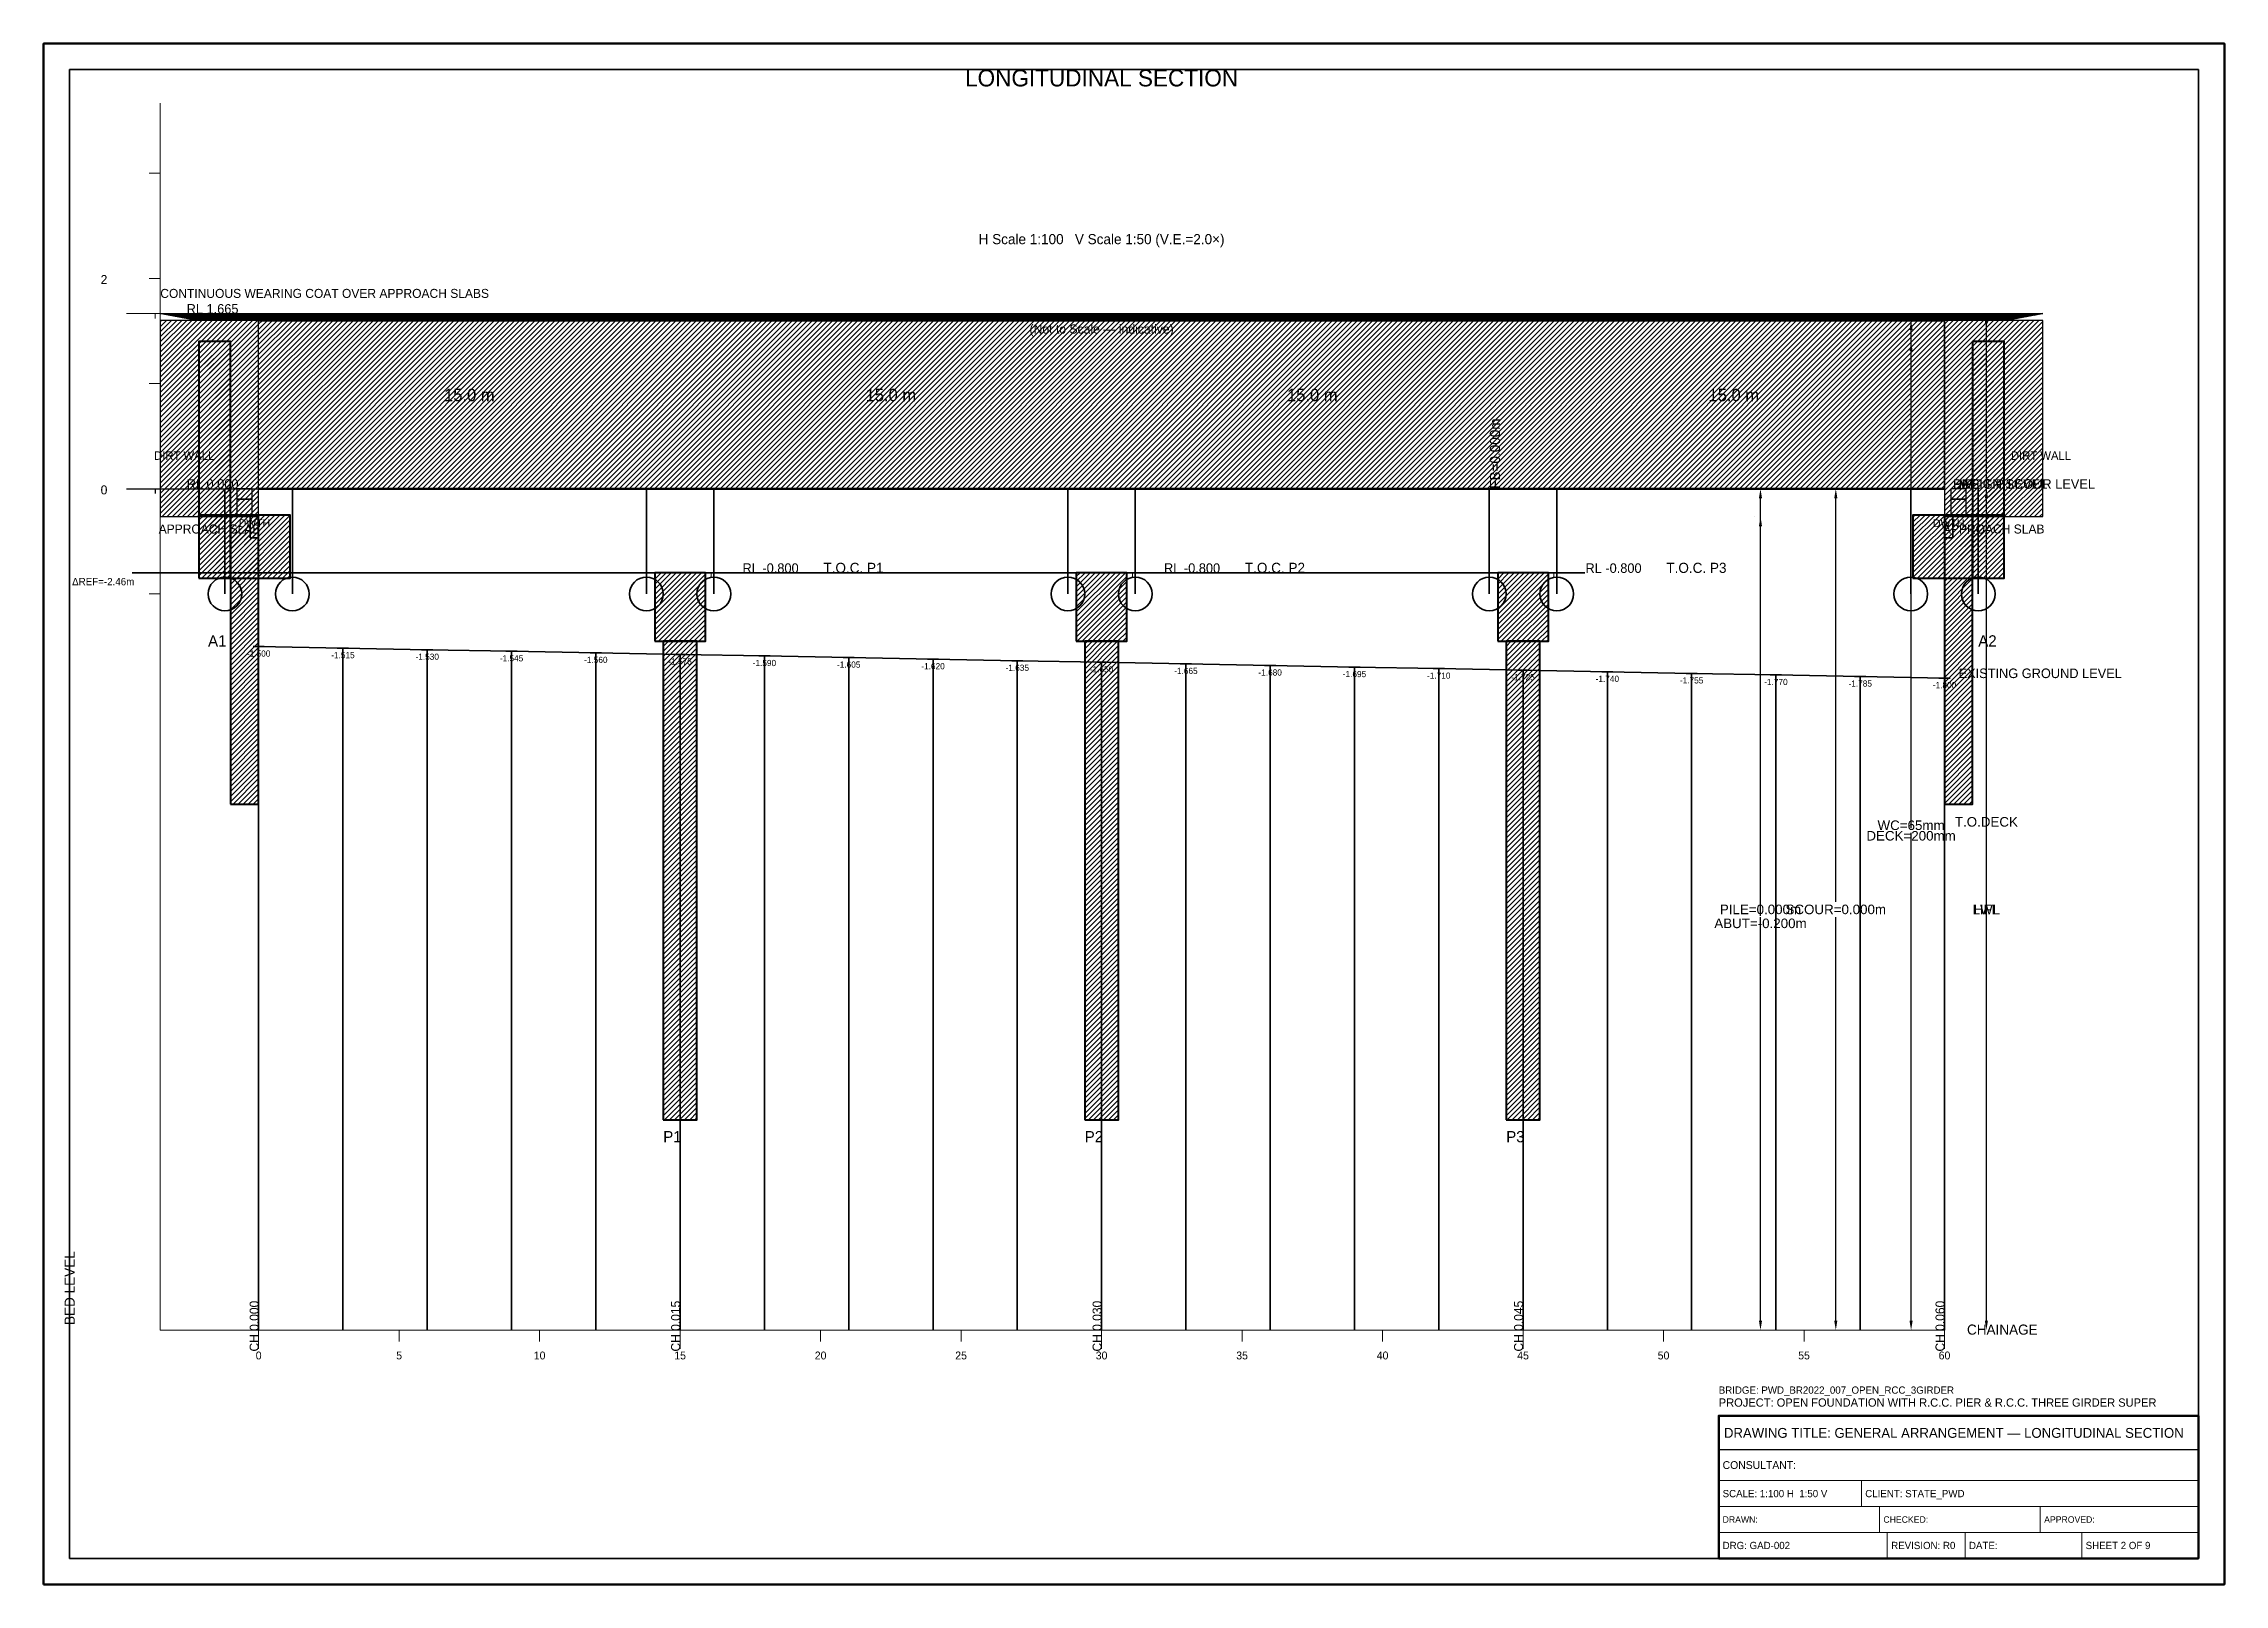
# Model space of a CAD drawing. Header units: metres. Extents: x 0 to 841, y 0 to 594.
import ezdxf
from ezdxf.enums import TextEntityAlignment as Align

# ---------------------------------------------------------------- set-up
doc = ezdxf.new("R2010")
doc.units = ezdxf.units.M
doc.linetypes.add('DASHED', pattern=[0.5, 0.375, -0.125])
doc.linetypes.add('DASHED2', pattern=[0.25, 0.1875, -0.0625])
for name, color, linetype, lineweight in [('ABUT-PROF', 4, 'Continuous', 50), ('BORDER-INNER', 7, 'Continuous', 35), ('BORDER-OUTER', 7, 'Continuous', 70), ('CIVIL-CHAINAGE', 7, 'Continuous', 18), ('CIVIL-GROUND', 3, 'Continuous', 35), ('CIVIL-HFL', 5, 'DASHED', 25), ('CIVIL-LWL', 4, 'DASHED', 18), ('CIVIL-ROAD', 7, 'Continuous', 25), ('CIVIL-SCOUR', 1, 'DASHED2', 18), ('DIM-CHAINAGE', 3, 'Continuous', 18), ('DIM-LEVEL', 3, 'Continuous', 18), ('DIM-LINEAR', 3, 'Continuous', 18), ('FOUND-PILE', 4, 'Continuous', 35), ('STRUC-HATCHING', 8, 'Continuous', 18), ('STRUC-SECTION', 2, 'Continuous', 35), ('SUB-ABUT', 3, 'Continuous', 35), ('SUB-BEARING', 5, 'Continuous', 25), ('SUB-DIRT-WALL', 3, 'Continuous', 35), ('SUB-PIER', 2, 'Continuous', 35), ('SUPER-DECK', 2, 'Continuous', 50), ('SUPER-WEARING', 8, 'Continuous', 25), ('TEXT-GENERAL', 7, 'Continuous', 18), ('TEXT-HEADER', 7, 'Continuous', 25), ('TEXT-LEVEL', 5, 'Continuous', 18), ('TEXT-SPEC', 7, 'Continuous', 13), ('TEXT-TITLE', 7, 'Continuous', 25), ('TITLEBLK-BOX', 7, 'Continuous', 50), ('TITLEBLK-TEXT', 7, 'Continuous', 18)]:
    doc.layers.add(name, color=color, linetype=linetype, lineweight=lineweight)
doc.styles.add('BRIDGE_STD', font='Arial.ttf')
doc.dimstyles.new('pmb100', dxfattribs={"dimtxt": 2.5, "dimasz": 0.9375, "dimexe": 2.5, "dimexo": 2.5, "dimtad": 0, "dimtih": 1, "dimdec": 0, "dimtxsty": 'BRIDGE_STD', "dimcen": 2.5, "dimazin": 3, "dimtfac": 1, "dimtmove": 0, "dimatfit": 3})

msp = doc.modelspace()

# ---------------------------------------------------------------- hatches: boundary and pattern name
at = {"layer": 'STRUC-HATCHING'}
h = msp.add_hatch(dxfattribs=at)
h.set_pattern_fill('ANSI31', scale=0.433433)
h.paths.add_polyline_path([(45, 411.64), (82.93, 411.64), (82.93, 487.27), (45, 487.27)])
h = msp.add_hatch(dxfattribs=at)
h.set_pattern_fill('ANSI31', scale=0.433433)
h.paths.add_polyline_path([(82.93, 422.39), (733.07, 422.39), (733.07, 487.27), (82.93, 487.27)])
h = msp.add_hatch(dxfattribs=at)
h.set_pattern_fill('ANSI31', scale=0.433433)
h.paths.add_polyline_path([(733.07, 411.64), (771, 411.64), (771, 487.27), (733.07, 487.27)])
h = msp.add_hatch(dxfattribs=at)
h.set_pattern_fill('ANSI31', scale=0.433433)
h.paths.add_polyline_path([(59.92, 387.92), (72.09, 387.92), (72.09, 479.16), (59.92, 479.16)])
h = msp.add_hatch(dxfattribs=at)
h.set_pattern_fill('ANSI31', scale=0.433433)
h.paths.add_polyline_path([(743.91, 387.92), (756.08, 387.92), (756.08, 479.16), (743.91, 479.16)])
h = msp.add_hatch(dxfattribs=at)
h.set_pattern_fill('ANSI31', scale=0.433433)
h.paths.add_polyline_path([(59.92, 387.92), (95.09, 387.92), (95.09, 412.25), (59.92, 412.25)])
h = msp.add_hatch(dxfattribs=at)
h.set_pattern_fill('ANSI31', scale=0.433433)
h.paths.add_polyline_path([(72.09, 300.74), (82.93, 300.74), (82.93, 412.25), (72.09, 412.25)])
h = msp.add_hatch(dxfattribs=at)
h.set_pattern_fill('ANSI31', scale=0.433433)
h.paths.add_polyline_path([(720.91, 387.92), (756.08, 387.92), (756.08, 412.25), (720.91, 412.25)])
h = msp.add_hatch(dxfattribs=at)
h.set_pattern_fill('ANSI31', scale=0.433433)
h.paths.add_polyline_path([(733.07, 300.74), (743.91, 300.74), (743.91, 412.25), (733.07, 412.25)])
h = msp.add_hatch(dxfattribs=at)
h.set_pattern_fill('ANSI31', scale=0.433433)
h.paths.add_polyline_path([(235.71, 363.59), (255.21, 363.59), (255.21, 389.95), (235.71, 389.95)])
h = msp.add_hatch(dxfattribs=at)
h.set_pattern_fill('ANSI31', scale=0.433433)
h.paths.add_polyline_path([(398.25, 363.59), (417.75, 363.59), (417.75, 389.95), (398.25, 389.95)])
h = msp.add_hatch(dxfattribs=at)
h.set_pattern_fill('ANSI31', scale=0.433433)
h.paths.add_polyline_path([(560.79, 363.59), (580.29, 363.59), (580.29, 389.95), (560.79, 389.95)])
h = msp.add_hatch(dxfattribs=at)
h.set_pattern_fill('ANSI31', scale=0.433433)
h.paths.add_polyline_path([(238.96, 179.1), (251.96, 179.1), (251.96, 363.59), (238.96, 363.59)])
h = msp.add_hatch(dxfattribs=at)
h.set_pattern_fill('ANSI31', scale=0.433433)
h.paths.add_polyline_path([(401.5, 179.1), (414.5, 179.1), (414.5, 363.59), (401.5, 363.59)])
h = msp.add_hatch(dxfattribs=at)
h.set_pattern_fill('ANSI31', scale=0.433433)
h.paths.add_polyline_path([(564.04, 179.1), (577.04, 179.1), (577.04, 363.59), (564.04, 363.59)])
at = {"layer": 'SUPER-WEARING'}
h = msp.add_hatch(dxfattribs=at)
h.set_pattern_fill('SOLID')
h.paths.add_polyline_path([(45, 489.9), (771, 489.9), (756.91, 487.27), (59.09, 487.27)])

# ---------------------------------------------------------------- linework, layer by layer
at = {"layer": 'ABUT-PROF', "lineweight": 35}
for points in [[(79.67, 403.53), (82.93, 403.53), (82.93, 411.64), (79.67, 411.64), (79.67, 403.53)], [(733.07, 403.53), (736.33, 403.53), (736.33, 411.64), (733.07, 411.64), (733.07, 403.53)]]:
    msp.add_lwpolyline(points, dxfattribs=at)
at = {"layer": 'BORDER-INNER'}
msp.add_lwpolyline([(10, 10), (831, 10), (831, 584), (10, 584), (10, 10)], dxfattribs=at)
at = {"layer": 'BORDER-OUTER'}
msp.add_lwpolyline([(0, 0), (841, 0), (841, 594), (0, 594), (0, 0)], dxfattribs=at)
at = {"layer": 'CIVIL-CHAINAGE'}
for p, q in [((45, 98), (733.07, 98)), ((82.93, 98), (82.93, 93.67)), ((82.93, 96), (82.93, 90.8)), ((137.1, 98), (137.1, 93.67)), ((191.28, 98), (191.28, 93.67)), ((245.46, 98), (245.46, 93.67)), ((245.46, 96), (245.46, 90.8)), ((299.64, 98), (299.64, 93.67)), ((353.82, 98), (353.82, 93.67)), ((408, 98), (408, 93.67)), ((408, 96), (408, 90.8)), ((462.18, 98), (462.18, 93.67)), ((516.36, 98), (516.36, 93.67)), ((570.54, 98), (570.54, 93.67)), ((570.54, 96), (570.54, 90.8)), ((624.72, 98), (624.72, 93.67)), ((678.9, 98), (678.9, 93.67)), ((733.07, 98), (733.07, 93.67)), ((733.07, 96), (733.07, 90.8))]:
    msp.add_line(p, q, dxfattribs=at)
at = {"layer": 'CIVIL-GROUND', "color": 3}
for p, q in [((80.76, 361.57), (85.09, 361.57)), ((113.27, 360.96), (117.6, 360.96)), ((145.77, 360.35), (150.11, 360.35)), ((178.28, 359.74), (182.61, 359.74)), ((210.79, 359.13), (215.12, 359.13)), ((243.3, 358.53), (247.63, 358.53)), ((275.8, 357.92), (280.14, 357.92)), ((308.31, 357.31), (312.64, 357.31)), ((340.82, 356.7), (345.15, 356.7)), ((373.33, 356.09), (377.66, 356.09)), ((405.83, 355.48), (410.17, 355.48)), ((438.34, 354.88), (442.67, 354.88)), ((470.85, 354.27), (475.18, 354.27)), ((503.36, 353.66), (507.69, 353.66)), ((535.86, 353.05), (540.2, 353.05)), ((568.37, 352.44), (572.7, 352.44)), ((600.88, 351.83), (605.21, 351.83)), ((633.39, 351.23), (637.72, 351.23)), ((665.89, 350.62), (670.23, 350.62)), ((698.4, 350.01), (702.73, 350.01)), ((730.91, 349.4), (735.24, 349.4))]:
    msp.add_line(p, q, dxfattribs=at)
at = {"layer": 'CIVIL-GROUND', "color": 8, "linetype": 'DASHED2'}
for p, q in [((82.93, 361.57), (82.93, 98)), ((115.43, 360.96), (115.43, 98)), ((147.94, 360.35), (147.94, 98)), ((180.45, 359.74), (180.45, 98)), ((212.96, 359.13), (212.96, 98)), ((245.46, 358.53), (245.46, 98)), ((277.97, 357.92), (277.97, 98)), ((310.48, 357.31), (310.48, 98)), ((342.99, 356.7), (342.99, 98)), ((375.49, 356.09), (375.49, 98)), ((408, 355.48), (408, 98)), ((440.51, 354.88), (440.51, 98)), ((473.01, 354.27), (473.01, 98)), ((505.52, 353.66), (505.52, 98)), ((538.03, 353.05), (538.03, 98)), ((570.54, 352.44), (570.54, 98)), ((603.04, 351.83), (603.04, 98)), ((635.55, 351.23), (635.55, 98)), ((668.06, 350.62), (668.06, 98)), ((700.57, 350.01), (700.57, 98)), ((733.07, 349.4), (733.07, 98))]:
    msp.add_line(p, q, dxfattribs=at)
at = {"layer": 'CIVIL-GROUND', "color": 3}
msp.add_lwpolyline([(82.93, 361.57), (115.43, 360.96), (147.94, 360.35), (180.45, 359.74), (212.96, 359.13), (245.46, 358.53), (277.97, 357.92), (310.48, 357.31), (342.99, 356.7), (375.49, 356.09), (408, 355.48), (440.51, 354.88), (473.01, 354.27), (505.52, 353.66), (538.03, 353.05), (570.54, 352.44), (603.04, 351.83), (635.55, 351.23), (668.06, 350.62), (700.57, 350.01), (733.07, 349.4)], dxfattribs=at)
at = {"layer": 'CIVIL-HFL'}
for p, q in [((31.95, 422.39), (54.05, 422.39)), ((43, 422.39), (43, 420.55))]:
    msp.add_line(p, q, dxfattribs=at)
at = {"layer": 'CIVIL-HFL', "color": 5}
msp.add_line((45, 422.39), (733.07, 422.39), dxfattribs=at)
at = {"layer": 'CIVIL-LWL'}
for p, q in [((31.95, 422.39), (54.05, 422.39)), ((43, 422.39), (43, 420.55))]:
    msp.add_line(p, q, dxfattribs=at)
at = {"layer": 'CIVIL-LWL', "color": 4}
msp.add_line((45, 422.39), (733.07, 422.39), dxfattribs=at)
at = {"layer": 'CIVIL-ROAD', "lineweight": 25}
for points in [[(45, 411.64), (82.93, 411.64), (82.93, 487.27), (45, 487.27), (45, 411.64)], [(733.07, 411.64), (771, 411.64), (771, 487.27), (733.07, 487.27), (733.07, 411.64)]]:
    msp.add_lwpolyline(points, dxfattribs=at)
at = {"layer": 'CIVIL-SCOUR'}
for p, q in [((31.95, 422.39), (54.05, 422.39)), ((43, 422.39), (43, 420.55))]:
    msp.add_line(p, q, dxfattribs=at)
at = {"layer": 'CIVIL-SCOUR', "color": 1}
msp.add_line((45, 422.39), (733.07, 422.39), dxfattribs=at)
at = {"layer": 'DIM-LEVEL'}
for p, q in [((45, 98), (45, 571)), ((40.67, 544.04), (45, 544.04)), ((40.67, 503.49), (45, 503.49)), ((31.95, 489.9), (54.05, 489.9)), ((43, 489.9), (43, 488.06)), ((40.67, 462.94), (45, 462.94)), ((31.95, 422.39), (54.05, 422.39)), ((31.95, 422.39), (54.05, 422.39)), ((36.33, 422.39), (45, 422.39)), ((43, 422.39), (43, 420.55)), ((43, 422.39), (43, 420.55)), ((246.33, 389.95), (268.43, 389.95)), ((257.38, 389.95), (257.38, 388.11)), ((408.87, 389.95), (430.97, 389.95)), ((419.92, 389.95), (419.92, 388.11)), ((571.4, 389.95), (593.51, 389.95)), ((582.46, 389.95), (582.46, 388.11)), ((40.67, 381.84), (45, 381.84))]:
    msp.add_line(p, q, dxfattribs=at)
at = {"layer": 'DIM-LINEAR'}
for p, q in [((538.03, 422.39), (559.7, 422.39)), ((538.03, 422.39), (559.7, 422.39)), ((556.58, 422.39), (562.82, 422.39)), ((556.58, 422.39), (562.82, 422.39))]:
    msp.add_line(p, q, dxfattribs=at)
at = {"layer": 'FOUND-PILE', "lineweight": 35}
for p, q in [((69.92, 381.84), (69.92, 422.39)), ((95.93, 381.84), (95.93, 422.39)), ((232.46, 381.84), (232.46, 422.39)), ((258.47, 381.84), (258.47, 422.39)), ((395, 381.84), (395, 422.39)), ((421, 381.84), (421, 422.39)), ((557.53, 381.84), (557.53, 422.39)), ((583.54, 381.84), (583.54, 422.39)), ((720.07, 381.84), (720.07, 422.39)), ((746.08, 381.84), (746.08, 422.39))]:
    msp.add_line(p, q, dxfattribs=at)
at = {"layer": 'FOUND-PILE'}
for centre in [(69.92, 381.84), (95.93, 381.84), (232.46, 381.84), (258.47, 381.84), (395, 381.84), (421, 381.84), (557.53, 381.84), (583.54, 381.84), (720.07, 381.84), (746.08, 381.84)]:
    msp.add_circle(centre, 6.5, dxfattribs=at)
at = {"layer": 'STRUC-SECTION', "color": 8, "linetype": 'DASHED'}
for p in [(269.3, 389.95), (431.84, 389.95), (594.38, 389.95)]:
    msp.add_line(p, (34.16, 389.95), dxfattribs=at)
at = {"layer": 'SUB-ABUT', "lineweight": 40}
for points in [[(59.92, 387.92), (95.09, 387.92), (95.09, 412.25), (59.92, 412.25), (59.92, 387.92)], [(72.09, 300.74), (82.93, 300.74), (82.93, 412.25), (72.09, 412.25), (72.09, 300.74)], [(720.91, 387.92), (756.08, 387.92), (756.08, 412.25), (720.91, 412.25), (720.91, 387.92)], [(733.07, 300.74), (743.91, 300.74), (743.91, 412.25), (733.07, 412.25), (733.07, 300.74)]]:
    msp.add_lwpolyline(points, dxfattribs=at)
at = {"layer": 'SUB-ABUT', "lineweight": 30}
for points in [[(74.53, 412.25), (80.49, 412.25), (80.49, 418.33), (74.53, 418.33), (74.53, 412.25)], [(735.51, 412.25), (741.47, 412.25), (741.47, 418.33), (735.51, 418.33), (735.51, 412.25)]]:
    msp.add_lwpolyline(points, dxfattribs=at)
at = {"layer": 'SUB-BEARING', "lineweight": 30}
for points in [[(74.53, 418.33), (80.49, 418.33), (80.49, 422.39), (74.53, 422.39), (74.53, 418.33)], [(735.51, 418.33), (741.47, 418.33), (741.47, 422.39), (735.51, 422.39), (735.51, 418.33)]]:
    msp.add_lwpolyline(points, dxfattribs=at)
at = {"layer": 'SUB-DIRT-WALL', "lineweight": 40}
for points in [[(59.92, 387.92), (72.09, 387.92), (72.09, 479.16), (59.92, 479.16), (59.92, 387.92)], [(743.91, 387.92), (756.08, 387.92), (756.08, 479.16), (743.91, 479.16), (743.91, 387.92)]]:
    msp.add_lwpolyline(points, dxfattribs=at)
at = {"layer": 'SUB-PIER', "lineweight": 40}
for points in [[(235.71, 363.59), (255.21, 363.59), (255.21, 389.95), (235.71, 389.95), (235.71, 363.59)], [(398.25, 363.59), (417.75, 363.59), (417.75, 389.95), (398.25, 389.95), (398.25, 363.59)], [(560.79, 363.59), (580.29, 363.59), (580.29, 389.95), (560.79, 389.95), (560.79, 363.59)], [(238.96, 179.1), (251.96, 179.1), (251.96, 363.59), (238.96, 363.59), (238.96, 179.1)], [(401.5, 179.1), (414.5, 179.1), (414.5, 363.59), (401.5, 363.59), (401.5, 179.1)], [(564.04, 179.1), (577.04, 179.1), (577.04, 363.59), (564.04, 363.59), (564.04, 179.1)]]:
    msp.add_lwpolyline(points, dxfattribs=at)
at = {"layer": 'SUPER-DECK'}
for p, q in [((82.93, 487.27), (733.07, 487.27)), ((82.93, 422.39), (733.07, 422.39))]:
    msp.add_line(p, q, dxfattribs=at)
at = {"layer": 'SUPER-DECK', "lineweight": 25}
for p, q in [((82.93, 422.39), (82.93, 487.27)), ((733.07, 422.39), (733.07, 487.27))]:
    msp.add_line(p, q, dxfattribs=at)
at = {"layer": 'SUPER-WEARING', "lineweight": 25}
msp.add_lwpolyline([(45, 489.9), (771, 489.9), (756.91, 487.27), (59.09, 487.27), (45, 489.9)], dxfattribs=at)
at = {"layer": 'TITLEBLK-BOX', "lineweight": 50}
msp.add_lwpolyline([(646, 10), (831, 10), (831, 65), (646, 65), (646, 10)], dxfattribs=at)
at = {"layer": 'TITLEBLK-BOX', "lineweight": 30}
msp.add_lwpolyline([(646, 52), (831, 52), (831, 65), (646, 65), (646, 52)], dxfattribs=at)
at = {"layer": 'TITLEBLK-BOX', "lineweight": 18}
for points in [[(646, 40), (831, 40), (831, 52), (646, 52), (646, 40)], [(646, 30), (701, 30), (701, 40), (646, 40), (646, 30)], [(701, 30), (831, 30), (831, 40), (701, 40), (701, 30)], [(646, 20), (708, 20), (708, 30), (646, 30), (646, 20)], [(708, 20), (770, 20), (770, 30), (708, 30), (708, 20)], [(770, 20), (831, 20), (831, 30), (770, 30), (770, 20)], [(646, 10), (711, 10), (711, 20), (646, 20), (646, 10)], [(711, 10), (741, 10), (741, 20), (711, 20), (711, 10)], [(741, 10), (786, 10), (786, 20), (741, 20), (741, 10)], [(786, 10), (831, 10), (831, 20), (786, 20), (786, 10)]]:
    msp.add_lwpolyline(points, dxfattribs=at)

# ---------------------------------------------------------------- texts
at = {"layer": 'CIVIL-GROUND', "color": 3}
msp.add_text('EXISTING GROUND LEVEL', height=3.6842, dxfattribs=at).set_placement((738.49, 349.4))
at = {"layer": 'CIVIL-HFL', "color": 5}
msp.add_text('HFL', height=3.684, dxfattribs=at).set_placement((736.33, 422.39))
at = {"layer": 'CIVIL-LWL', "color": 4}
msp.add_text('LWL', height=3.684, dxfattribs=at).set_placement((736.33, 422.39))
at = {"layer": 'CIVIL-SCOUR', "color": 1}
msp.add_text('DESIGN SCOUR LEVEL', height=3.6842, dxfattribs=at).set_placement((736.33, 422.39))
at = {"layer": 'DIM-CHAINAGE'}
for s, p in [('CH 0.000', (82.93, 89.76)), ('CH 0.015', (245.46, 89.76)), ('CH 0.030', (408, 89.76)), ('CH 0.045', (570.54, 89.76)), ('CH 0.060', (733.07, 89.76))]:
    msp.add_text(s, height=3.467, rotation=90, dxfattribs=at).set_placement(p)
at = {"layer": 'DIM-LINEAR'}
msp.add_text('FB=0.000m', height=3.901, rotation=90, dxfattribs=at).set_placement((561.65, 422.39))
at = {"layer": 'TEXT-GENERAL'}
for p in [(164.19, 456.15), (326.73, 456.15), (489.27, 456.15), (651.81, 456.15)]:
    msp.add_text('15.0 m', height=4.768, dxfattribs=at).set_placement(p, align=Align.CENTER)
for s, height, p in [('PILE TIP LEVEL', 3.6842, (736.33, 422.39)), ('A1', 4.334, (63.42, 361.57)), ('A2', 4.334, (746.08, 361.57)), ('P1', 4.334, (238.96, 170.43)), ('P2', 4.334, (401.5, 170.43)), ('P3', 4.334, (564.04, 170.43))]:
    msp.add_text(s, height=height, dxfattribs=at).set_placement(p)
at = {"layer": 'TEXT-HEADER'}
msp.add_text('LONGITUDINAL SECTION', height=6.5015, dxfattribs=at).set_placement((408, 577.5), align=Align.CENTER)
for s, p in [('T.O.C. P1', (300.73, 389.95)), ('T.O.C. P2', (463.26, 389.95)), ('T.O.C. P3', (625.8, 389.95))]:
    msp.add_text(s, height=3.901, dxfattribs=at).set_placement(p)
at = {"layer": 'TEXT-LEVEL'}
for s, height, p in [('2', 3.47, (22, 501.32)), ('RL 1.665', 3.684, (55.16, 489.9)), ('0', 3.47, (22, 420.22)), ('RL 0.000', 3.684, (55.16, 422.39)), ('RL 0.000', 3.684, (55.16, 422.39)), ('RL 0.000', 3.684, (55.16, 422.39)), ('RL 0.000', 3.684, (55.16, 422.39)), ('RL 0.000', 3.684, (55.16, 422.39)), ('RL -0.800', 3.684, (269.54, 389.95)), ('RL -0.800', 3.684, (432.08, 389.95)), ('RL -0.800', 3.684, (594.61, 389.95)), ('CHAINAGE', 3.901, (741.74, 96.27))]:
    msp.add_text(s, height=height, dxfattribs=at).set_placement(p)
at = {"layer": 'TEXT-LEVEL', "color": 8}
for s, p in [('-1.500', (82.93, 357.67)), ('-1.515', (115.43, 357.06)), ('-1.530', (147.94, 356.45)), ('-1.545', (180.45, 355.84)), ('-1.560', (212.96, 355.23)), ('-1.575', (245.46, 354.62)), ('-1.590', (277.97, 354.02)), ('-1.605', (310.48, 353.41)), ('-1.620', (342.99, 352.8)), ('-1.635', (375.49, 352.19)), ('-1.650', (408, 351.58)), ('-1.665', (440.51, 350.97)), ('-1.680', (473.01, 350.37)), ('-1.695', (505.52, 349.76)), ('-1.710', (538.03, 349.15)), ('-1.725', (570.54, 348.54)), ('-1.740', (603.04, 347.93)), ('-1.755', (635.55, 347.33)), ('-1.770', (668.06, 346.72)), ('-1.785', (700.57, 346.11)), ('-1.800', (733.07, 345.5))]:
    msp.add_text(s, height=2.384, dxfattribs=at).set_placement(p, align=Align.CENTER)
at = {"layer": 'TEXT-LEVEL'}
msp.add_text('BED LEVEL', height=3.901, rotation=90, dxfattribs=at).set_placement((12, 100))
for s, height, p in [('0', 3.03, (82.93, 86.73)), ('5', 3.03, (137.1, 86.73)), ('10', 3.034, (191.28, 86.73)), ('15', 3.034, (245.46, 86.73)), ('20', 3.034, (299.64, 86.73)), ('25', 3.034, (353.82, 86.73)), ('30', 3.034, (408, 86.73)), ('35', 3.034, (462.18, 86.73)), ('40', 3.034, (516.36, 86.73)), ('45', 3.034, (570.54, 86.73)), ('50', 3.034, (624.72, 86.73)), ('55', 3.034, (678.9, 86.73)), ('60', 3.034, (733.07, 86.73))]:
    msp.add_text(s, height=height, dxfattribs=at).set_placement(p, align=Align.CENTER)
at = {"layer": 'TEXT-SPEC'}
for s, height, p in [('H Scale 1:100   V Scale 1:50 (V.E.=2.0×)', 3.9009, (408, 516.68)), ('APPROACH SLAB', 3.4675, (63.96, 405.14)), ('APPROACH SLAB', 3.4675, (752.04, 405.14))]:
    msp.add_text(s, height=height, dxfattribs=at).set_placement(p, align=Align.CENTER)
at = {"layer": 'TEXT-SPEC', "color": 8}
for s, height, p in [('CONTINUOUS WEARING COAT OVER APPROACH SLABS', 3.4675, (45, 495.97)), ('ΔREF=-2.46m', 2.8173, (11, 385.18)), ('ΔREF=-2.46m', 2.8173, (11, 385.18)), ('ΔREF=-2.46m', 2.8173, (11, 385.18))]:
    msp.add_text(s, height=height, dxfattribs=at).set_placement(p)
msp.add_text('(Not to Scale — indicative)', height=3.5108, dxfattribs=at).set_placement((408, 482.21), align=Align.CENTER)
at = {"layer": 'TEXT-SPEC'}
for p in [(42.59, 433.54), (758.68, 433.54)]:
    msp.add_text('DIRT WALL', height=3.251, dxfattribs=at).set_placement(p)
at = {"layer": 'TEXT-SPEC', "color": 4}
for p in [(81.3, 407.59), (734.7, 407.59)]:
    msp.add_text('DWTH', height=3.034, dxfattribs=at).set_placement(p, align=Align.CENTER)
at = {"layer": 'TEXT-TITLE'}
for s, height, p in [('PROJECT: OPEN FOUNDATION WITH R.C.C. PIER & R.C.C. THREE GIRDER SUPER ', 3.2, (646, 68.5)), ('DRAWING TITLE: GENERAL ARRANGEMENT — LONGITUDINAL SECTION', 3.8, (648, 56.5))]:
    msp.add_text(s, height=height, dxfattribs=at).set_placement(p)
at = {"layer": 'TITLEBLK-TEXT'}
for s, height, p in [('BRIDGE: PWD_BR2022_007_OPEN_RCC_3GIRDER', 2.8, (646, 73.5)), ('CONSULTANT: ', 3, (647.5, 44.5)), ('SCALE: 1:100 H  1:50 V', 2.8, (647.5, 33.6)), ('CLIENT: STATE_PWD', 2.8, (702.5, 33.6)), ('DRAWN: ', 2.5, (647.5, 23.75)), ('CHECKED: ', 2.5, (709.5, 23.75)), ('APPROVED: ', 2.5, (771.5, 23.75)), ('DRG: GAD-002', 2.8, (647.5, 13.6)), ('REVISION: R0', 2.8, (712.5, 13.6)), ('DATE: ', 2.8, (742.5, 13.6)), ('SHEET 2 OF 9', 2.8, (787.5, 13.6))]:
    msp.add_text(s, height=height, dxfattribs=at).set_placement(p)

# ---------------------------------------------------------------- dimensions: what is measured, and where the dimension line sits
at = {"layer": 'DIM-LINEAR'}
for base, p1, p2, text in [((749.22, 98), (749.22, 98), (749.22, 489.9), 'T.O.DECK'), ((720.18, 98), (720.18, 98), (720.18, 487.27), 'WC=65mm'), ((720.18, 98), (720.18, 98), (720.18, 479.16), 'DECK=200mm'), ((662.1, 98), (662.1, 98), (662.1, 422.39), 'PILE=0.000m'), ((691.14, 98), (691.14, 98), (691.14, 422.39), 'SCOUR=0.000m'), ((749.22, 98), (749.22, 98), (749.22, 422.39), 'LWL'), ((749.22, 98), (749.22, 98), (749.22, 422.39), 'HFL'), ((662.1, 98), (662.1, 98), (662.1, 411.64), 'ABUT=-0.200m')]:
    msp.add_linear_dim(base=base, p1=p1, p2=p2, angle=90, text=text, dimstyle='pmb100', override={"dimtxt": 3.684179, "dimasz": 3.684179, "dimgap": 1.473672, "dimclrt": 3}, dxfattribs=at).render()

doc.saveas('drawing.dxf')
